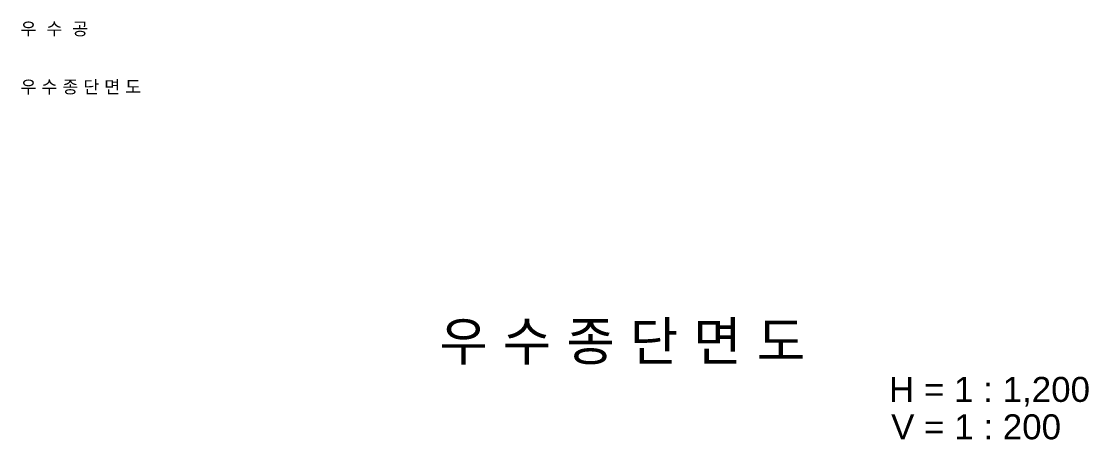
# Model space of a CAD drawing. Header units: millimetres. Extents: x 100 to 12208, y -4543 to 2792.
# Drawn here: x 5758.8 to 6090.4, y -4053.5 to -3923.5 of the extents above; entities that cross this region are included whole.
import ezdxf
from ezdxf.enums import TextEntityAlignment as Align

# ---------------------------------------------------------------- set-up
doc = ezdxf.new("R2010")
doc.units = ezdxf.units.MM
doc.layers.add('title', color=7, linetype='Continuous')
doc.layers.add('박스', color=7, linetype='Continuous')
doc.styles.get("Standard").update_dxf_attribs({"font": 'arial.ttf'})

msp = doc.modelspace()

# ---------------------------------------------------------------- texts
at = {"layer": 'title', "color": 7, "linetype": 'Continuous'}
msp.add_text('우 수 종 단 면 도', height=12.0071, dxfattribs=at).set_placement((5945.5, -4022.92), align=Align.MIDDLE_CENTER)
for s, p in [('H = 1 : 1,200', (6028.37, -4037.92)), ('V = 1 : 200', (6029.02, -4049.55))]:
    msp.add_text(s, height=7.7693, dxfattribs=at).set_placement(p, align=Align.MIDDLE_LEFT)
at = {"layer": '박스'}
for s, height, p in [('우  수  공', 3.955, (5758.55, -3927.79)), ('우 수 종 단 면 도', 3.9553, (5758.55, -3945.84))]:
    msp.add_text(s, height=height, dxfattribs=at).set_placement(p)

doc.saveas('drawing.dxf')
